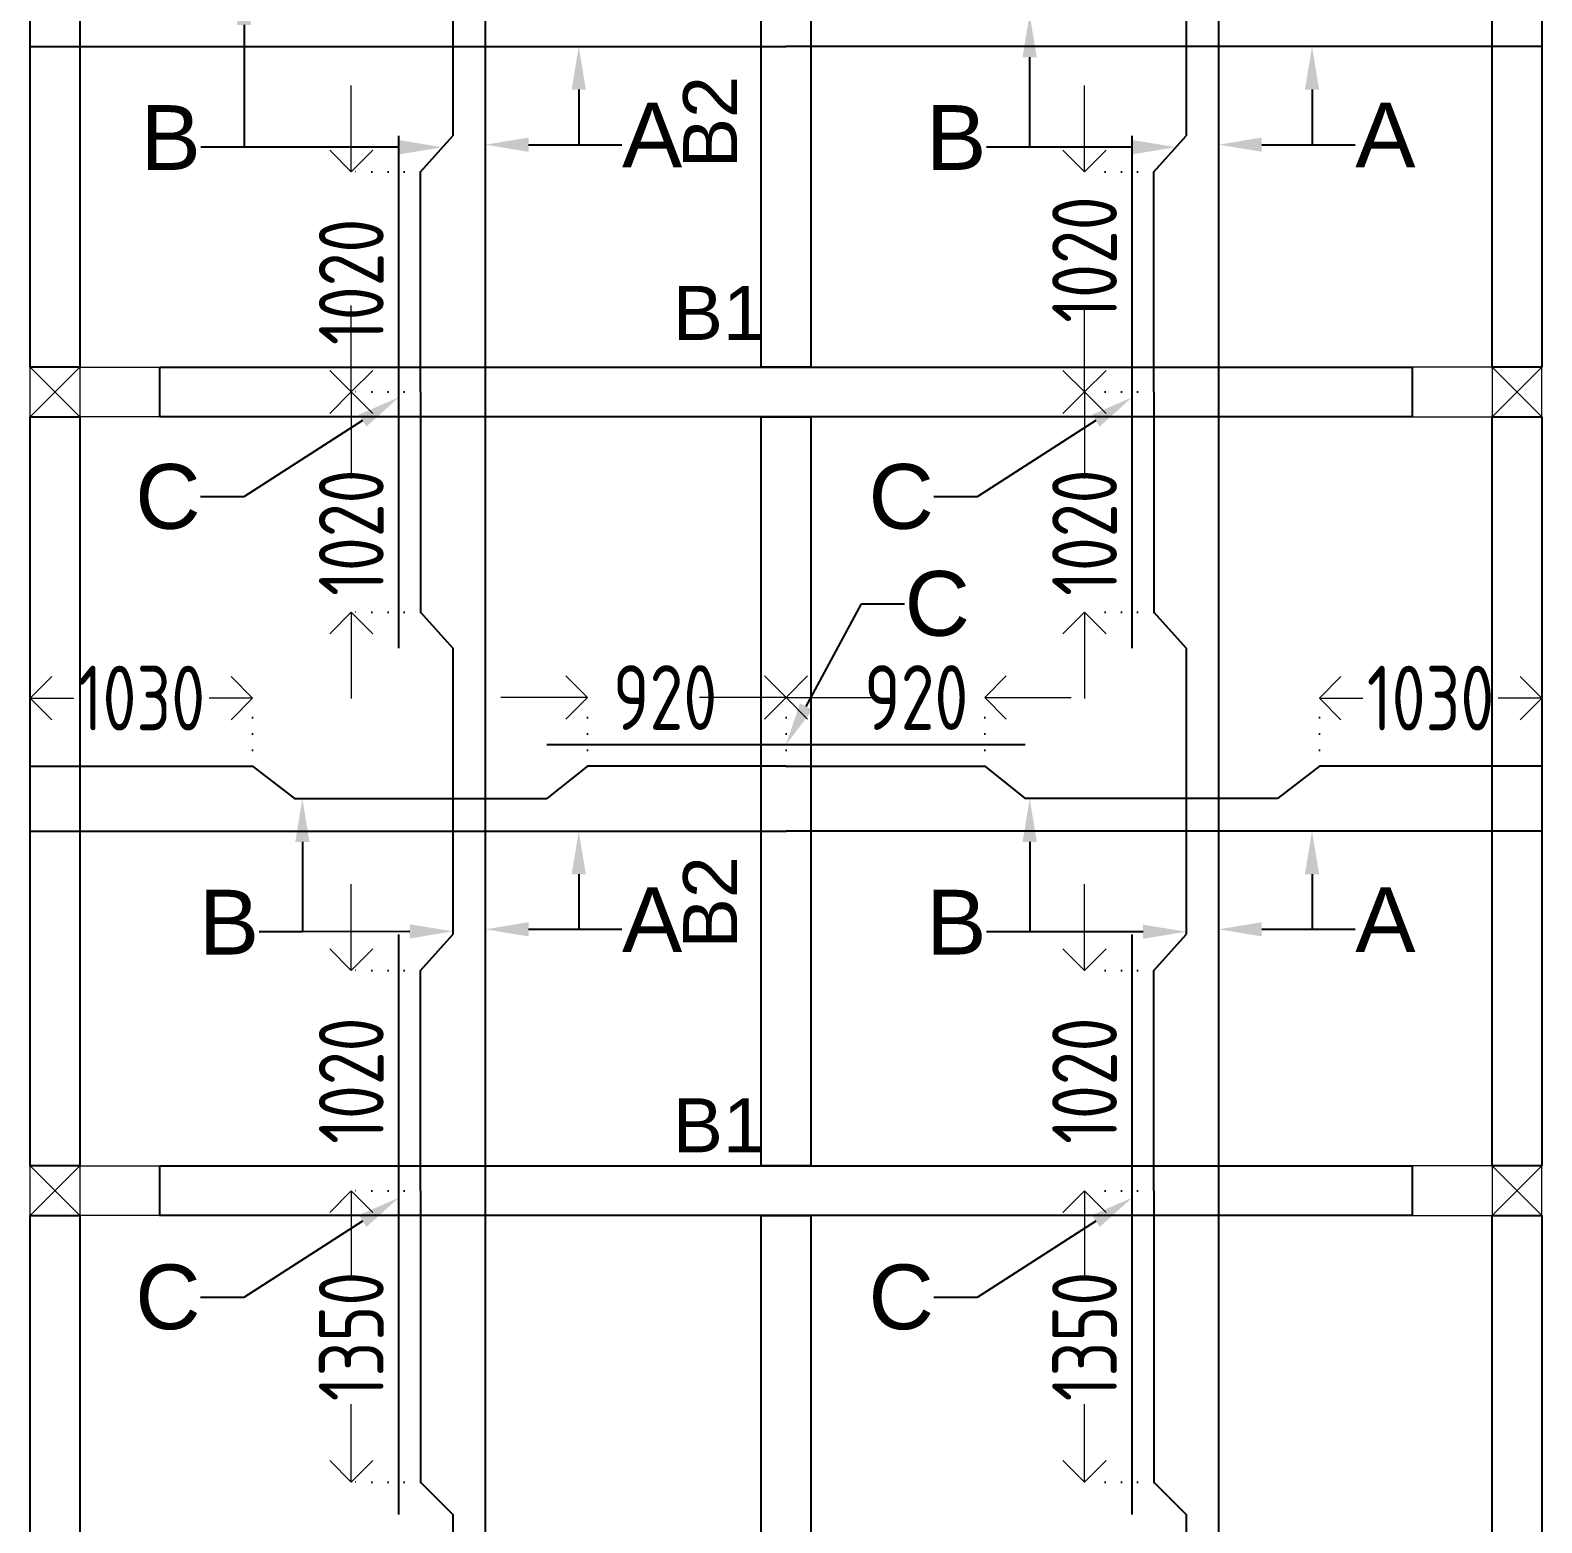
# Model space of a CAD drawing. Header units: inches. Extents: x -605 to 2991212, y -2872845 to 0.
# Drawn here: x 2805439 to 2812439, y -2066045 to -2059131 of the extents above; entities that cross this region are included whole.
import ezdxf
from ezdxf import colors
from ezdxf.entities.mleader import LeaderData, LeaderLine
from ezdxf.enums import TextEntityAlignment as Align
from ezdxf.math import Vec2, Vec3

# ---------------------------------------------------------------- set-up
doc = ezdxf.new("R2010")
doc.units = ezdxf.units.IN
doc.header["$LTSCALE"] = 600
doc.header["$MEASUREMENT"] = 0
doc.linetypes.add('DOT2', pattern=[0.125, 0, -0.125])
for name, color, linetype, lineweight in [('rDIMension', 1, 'Continuous', 18), ('rRCC 2', 40, 'Continuous', 15), ('rREINF 1', 1, 'Continuous', 25)]:
    doc.layers.add(name, color=color, linetype=linetype, lineweight=lineweight)
doc.styles.add('DIM', font='geniso.shx', dxfattribs={"width": 0.85})
doc.styles.get("Standard").update_dxf_attribs({"font": 'arial.ttf'})
doc.dimstyles.new('ST-100', dxfattribs={"dimscale": 100, "dimtxt": 2.5, "dimasz": 2, "dimexe": 0.18, "dimexo": 0.0625, "dimgap": 0.2, "dimtad": 0, "dimdec": 0, "dimzin": 0, "dimdsep": 46, "dimtxsty": 'DIM', "dimblk": 'OPEN90', "dimcen": 0.09, "dimclrd": 256, "dimclrt": 7, "dimadec": 0, "dimazin": 0, "dimtfac": 1, "dimtdec": 0, "dimtofl": 0, "dimtmove": 0, "dimatfit": 3, "dimldrblk": 'OPEN90', "dimfxl": 1, "dimtolj": 1, "dimtzin": 0, "dimlwd": -1, "dimarcsym": 0})

# ---------------------------------------------------------------- blocks, each defined once
blk = doc.blocks.new('_Open90')
at = {"color": 0, "linetype": 'ByBlock', "lineweight": -2}
for p, q in [((-0.5, 0.5), (0, 0)), ((0, 0), (-1, 0)), ((0, 0), (-0.5, -0.5))]:
    blk.add_line(p, q, dxfattribs=at)
blk = doc.blocks.new('*D64')
at = {"layer": 'Defpoints', "color": 0, "linetype": 'ByBlock', "transparency": 16777216}
for p in [(2806468.9, -2062224.9), (2805438.9, -2062540.6), (2806468.9, -2062540.6)]:
    blk.add_point(p, dxfattribs=at)
at = {"layer": 'rDIMension', "color": 0, "linetype": 'DOT2', "lineweight": -2, "transparency": 16777216}
for p, q in [((2805438.9, -2062540.6), (2805438.9, -2062224.9)), ((2806468.9, -2062540.6), (2806468.9, -2062224.9))]:
    blk.add_line(p, q, dxfattribs=at)
at = {"layer": 'rDIMension', "transparency": 16777216}
for p, q in [((2805638.9, -2062224.9), (2805640.5, -2062224.9)), ((2806268.9, -2062224.9), (2806267.2, -2062224.9))]:
    blk.add_line(p, q, dxfattribs=at)
at = {"layer": 'rDIMension', "linetype": 'ByBlock', "transparency": 16777216, "xscale": 200, "yscale": 200, "zscale": 200, "rotation": 180}
blk.add_blockref('_Open90', (2805438.9, -2062224.9), dxfattribs=at)
at = {"layer": 'rDIMension', "linetype": 'ByBlock', "transparency": 16777216, "xscale": 200, "yscale": 200, "zscale": 200}
blk.add_blockref('_Open90', (2806468.9, -2062224.9), dxfattribs=at)
at = {"layer": 'rDIMension', "color": 7, "linetype": 'ByBlock', "transparency": 16777216, "insert": (2805953.9, -2062224.9), "char_height": 300, "attachment_point": 5, "style": 'DIM'}
blk.add_mtext('\\A1;1030', dxfattribs=at)
blk = doc.blocks.new('*D65')
at = {"layer": 'Defpoints', "color": 0, "linetype": 'ByBlock', "transparency": 16777216}
for p in [(2808938.9, -2062222.2), (2808018.9, -2062540.6), (2808938.9, -2062540.6)]:
    blk.add_point(p, dxfattribs=at)
at = {"layer": 'rDIMension', "transparency": 16777216}
for p, q in [((2807818.9, -2062222.2), (2807618.9, -2062222.2)), ((2809138.9, -2062222.2), (2809338.9, -2062222.2))]:
    blk.add_line(p, q, dxfattribs=at)
at = {"layer": 'rDIMension', "color": 0, "linetype": 'DOT2', "lineweight": -2, "transparency": 16777216}
for p, q in [((2808018.9, -2062540.6), (2808018.9, -2062222.2)), ((2808938.9, -2062540.6), (2808938.9, -2062222.2))]:
    blk.add_line(p, q, dxfattribs=at)
at = {"layer": 'rDIMension', "linetype": 'ByBlock', "transparency": 16777216, "xscale": 200, "yscale": 200, "zscale": 200}
blk.add_blockref('_Open90', (2808018.9, -2062222.2), dxfattribs=at)
at = {"layer": 'rDIMension', "linetype": 'ByBlock', "transparency": 16777216, "xscale": 200, "yscale": 200, "zscale": 200, "rotation": 180}
blk.add_blockref('_Open90', (2808938.9, -2062222.2), dxfattribs=at)
at = {"layer": 'rDIMension', "color": 7, "linetype": 'ByBlock', "transparency": 16777216, "insert": (2808379.1, -2062222.2), "char_height": 300, "attachment_point": 5, "style": 'DIM'}
blk.add_mtext('\\A1;920', dxfattribs=at)
blk = doc.blocks.new('*D66')
at = {"layer": 'Defpoints', "color": 0, "linetype": 'ByBlock', "transparency": 16777216}
for p in [(2811408.9, -2062224.9), (2811408.9, -2062540.6), (2812438.9, -2062540.6)]:
    blk.add_point(p, dxfattribs=at)
at = {"layer": 'rDIMension', "color": 0, "linetype": 'DOT2', "lineweight": -2, "transparency": 16777216}
for p, q in [((2811408.9, -2062540.6), (2811408.9, -2062224.9)), ((2812438.9, -2062540.6), (2812438.9, -2062224.9))]:
    blk.add_line(p, q, dxfattribs=at)
at = {"layer": 'rDIMension', "transparency": 16777216}
for p, q in [((2811608.9, -2062224.9), (2811610.5, -2062224.9)), ((2812238.9, -2062224.9), (2812237.2, -2062224.9))]:
    blk.add_line(p, q, dxfattribs=at)
at = {"layer": 'rDIMension', "linetype": 'ByBlock', "transparency": 16777216, "xscale": 200, "yscale": 200, "zscale": 200, "rotation": 180}
blk.add_blockref('_Open90', (2811408.9, -2062224.9), dxfattribs=at)
at = {"layer": 'rDIMension', "linetype": 'ByBlock', "transparency": 16777216, "xscale": 200, "yscale": 200, "zscale": 200}
blk.add_blockref('_Open90', (2812438.9, -2062224.9), dxfattribs=at)
at = {"layer": 'rDIMension', "color": 7, "linetype": 'ByBlock', "transparency": 16777216, "insert": (2811923.9, -2062224.9), "char_height": 300, "attachment_point": 5, "style": 'DIM'}
blk.add_mtext('\\A1;1030', dxfattribs=at)
blk = doc.blocks.new('*D67')
at = {"layer": 'Defpoints', "color": 0, "linetype": 'ByBlock', "transparency": 16777216}
for p in [(2808938.9, -2062222.2), (2808938.9, -2062540.6), (2809858.9, -2062540.6)]:
    blk.add_point(p, dxfattribs=at)
at = {"layer": 'rDIMension', "transparency": 16777216}
for p, q in [((2808738.9, -2062222.2), (2808538.9, -2062222.2)), ((2810058.9, -2062222.2), (2810258.9, -2062222.2))]:
    blk.add_line(p, q, dxfattribs=at)
at = {"layer": 'rDIMension', "color": 0, "linetype": 'DOT2', "lineweight": -2, "transparency": 16777216}
for p, q in [((2808938.9, -2062540.6), (2808938.9, -2062222.2)), ((2809858.9, -2062540.6), (2809858.9, -2062222.2))]:
    blk.add_line(p, q, dxfattribs=at)
at = {"layer": 'rDIMension', "linetype": 'ByBlock', "transparency": 16777216, "xscale": 200, "yscale": 200, "zscale": 200}
blk.add_blockref('_Open90', (2808938.9, -2062222.2), dxfattribs=at)
at = {"layer": 'rDIMension', "linetype": 'ByBlock', "transparency": 16777216, "xscale": 200, "yscale": 200, "zscale": 200, "rotation": 180}
blk.add_blockref('_Open90', (2809858.9, -2062222.2), dxfattribs=at)
at = {"layer": 'rDIMension', "color": 7, "linetype": 'ByBlock', "transparency": 16777216, "insert": (2809542.2, -2062222.2), "char_height": 300, "attachment_point": 5, "style": 'DIM'}
blk.add_mtext('\\A1;920', dxfattribs=at)
blk = doc.blocks.new('*D132')
at = {"layer": 'Defpoints', "color": 0, "linetype": 'ByBlock', "transparency": 16777216}
for p in [(2807246.4, -2059786.9), (2806925.7, -2060806.9), (2807246.4, -2060806.9)]:
    blk.add_point(p, dxfattribs=at)
at = {"layer": 'rDIMension', "transparency": 16777216}
for p, q in [((2806925.7, -2059586.9), (2806925.7, -2059386.9)), ((2806925.7, -2061006.9), (2806925.7, -2061206.9))]:
    blk.add_line(p, q, dxfattribs=at)
at = {"layer": 'rDIMension', "color": 0, "linetype": 'DOT2', "lineweight": -2, "transparency": 16777216}
for p, q in [((2807246.4, -2059786.9), (2806925.7, -2059786.9)), ((2807246.4, -2060806.9), (2806925.7, -2060806.9))]:
    blk.add_line(p, q, dxfattribs=at)
at = {"layer": 'rDIMension', "linetype": 'ByBlock', "transparency": 16777216, "xscale": 200, "yscale": 200, "zscale": 200}
for p, rotation in [((2806925.7, -2059786.9), 270), ((2806925.7, -2060806.9), 90)]:
    blk.add_blockref('_Open90', p, dxfattribs=dict(at, rotation=rotation))
at = {"layer": 'rDIMension', "color": 7, "linetype": 'ByBlock', "transparency": 16777216, "insert": (2806925.7, -2060296.9), "char_height": 300, "attachment_point": 5, "rotation": 90, "style": 'DIM'}
blk.add_mtext('\\A1;1020', dxfattribs=at)
blk = doc.blocks.new('*D134')
at = {"layer": 'Defpoints', "color": 0, "linetype": 'ByBlock', "transparency": 16777216}
for p in [(2810642.2, -2059786.9), (2810321.5, -2060806.9), (2810642.2, -2060806.9)]:
    blk.add_point(p, dxfattribs=at)
at = {"layer": 'rDIMension', "transparency": 16777216}
for p, q in [((2810321.5, -2059586.9), (2810321.5, -2059386.9)), ((2810321.5, -2061006.9), (2810321.5, -2061206.9))]:
    blk.add_line(p, q, dxfattribs=at)
at = {"layer": 'rDIMension', "color": 0, "linetype": 'DOT2', "lineweight": -2, "transparency": 16777216}
for p, q in [((2810642.2, -2059786.9), (2810321.5, -2059786.9)), ((2810642.2, -2060806.9), (2810321.5, -2060806.9))]:
    blk.add_line(p, q, dxfattribs=at)
at = {"layer": 'rDIMension', "linetype": 'ByBlock', "transparency": 16777216, "xscale": 200, "yscale": 200, "zscale": 200}
for p, rotation in [((2810321.5, -2059786.9), 270), ((2810321.5, -2060806.9), 90)]:
    blk.add_blockref('_Open90', p, dxfattribs=dict(at, rotation=rotation))
at = {"layer": 'rDIMension', "color": 7, "linetype": 'ByBlock', "transparency": 16777216, "insert": (2810321.5, -2060193.4), "char_height": 300, "attachment_point": 5, "rotation": 90, "style": 'DIM'}
blk.add_mtext('\\A1;1020', dxfattribs=at)
blk = doc.blocks.new('*D135')
at = {"layer": 'Defpoints', "color": 0, "linetype": 'ByBlock', "transparency": 16777216}
for p in [(2806925.7, -2060806.9), (2807246.4, -2060806.9), (2807246.4, -2061826.9)]:
    blk.add_point(p, dxfattribs=at)
at = {"layer": 'rDIMension', "transparency": 16777216}
for p, q in [((2806925.7, -2060606.9), (2806925.7, -2060406.9)), ((2806925.7, -2062026.9), (2806925.7, -2062226.9))]:
    blk.add_line(p, q, dxfattribs=at)
at = {"layer": 'rDIMension', "color": 0, "linetype": 'DOT2', "lineweight": -2, "transparency": 16777216}
for p, q in [((2807246.4, -2060806.9), (2806925.7, -2060806.9)), ((2807246.4, -2061826.9), (2806925.7, -2061826.9))]:
    blk.add_line(p, q, dxfattribs=at)
at = {"layer": 'rDIMension', "linetype": 'ByBlock', "transparency": 16777216, "xscale": 200, "yscale": 200, "zscale": 200}
for p, rotation in [((2806925.7, -2060806.9), 270), ((2806925.7, -2061826.9), 90)]:
    blk.add_blockref('_Open90', p, dxfattribs=dict(at, rotation=rotation))
at = {"layer": 'rDIMension', "color": 7, "linetype": 'ByBlock', "transparency": 16777216, "insert": (2806925.7, -2061458.6), "char_height": 300, "attachment_point": 5, "rotation": 90, "style": 'DIM'}
blk.add_mtext('\\A1;1020', dxfattribs=at)
blk = doc.blocks.new('*D136')
at = {"layer": 'Defpoints', "color": 0, "linetype": 'ByBlock', "transparency": 16777216}
for p in [(2807246.4, -2063486.9), (2806925.7, -2064506.9), (2807246.4, -2064506.9)]:
    blk.add_point(p, dxfattribs=at)
at = {"layer": 'rDIMension', "transparency": 16777216}
for p, q in [((2806925.7, -2063286.9), (2806925.7, -2063086.9)), ((2806925.7, -2064706.9), (2806925.7, -2064906.9))]:
    blk.add_line(p, q, dxfattribs=at)
at = {"layer": 'rDIMension', "color": 0, "linetype": 'DOT2', "lineweight": -2, "transparency": 16777216}
for p, q in [((2807246.4, -2063486.9), (2806925.7, -2063486.9)), ((2807246.4, -2064506.9), (2806925.7, -2064506.9))]:
    blk.add_line(p, q, dxfattribs=at)
at = {"layer": 'rDIMension', "linetype": 'ByBlock', "transparency": 16777216, "xscale": 200, "yscale": 200, "zscale": 200}
for p, rotation in [((2806925.7, -2063486.9), 270), ((2806925.7, -2064506.9), 90)]:
    blk.add_blockref('_Open90', p, dxfattribs=dict(at, rotation=rotation))
at = {"layer": 'rDIMension', "color": 7, "linetype": 'ByBlock', "transparency": 16777216, "insert": (2806925.7, -2063996.9), "char_height": 300, "attachment_point": 5, "rotation": 90, "style": 'DIM'}
blk.add_mtext('\\A1;1020', dxfattribs=at)
blk = doc.blocks.new('*D137')
at = {"layer": 'Defpoints', "color": 0, "linetype": 'ByBlock', "transparency": 16777216}
for p in [(2810321.5, -2060806.9), (2810642.2, -2060806.9), (2810642.2, -2061826.9)]:
    blk.add_point(p, dxfattribs=at)
at = {"layer": 'rDIMension', "transparency": 16777216}
for p, q in [((2810321.5, -2060606.9), (2810321.5, -2060406.9)), ((2810321.5, -2062026.9), (2810321.5, -2062226.9))]:
    blk.add_line(p, q, dxfattribs=at)
at = {"layer": 'rDIMension', "color": 0, "linetype": 'DOT2', "lineweight": -2, "transparency": 16777216}
for p, q in [((2810642.2, -2060806.9), (2810321.5, -2060806.9)), ((2810642.2, -2061826.9), (2810321.5, -2061826.9))]:
    blk.add_line(p, q, dxfattribs=at)
at = {"layer": 'rDIMension', "linetype": 'ByBlock', "transparency": 16777216, "xscale": 200, "yscale": 200, "zscale": 200}
for p, rotation in [((2810321.5, -2060806.9), 270), ((2810321.5, -2061826.9), 90)]:
    blk.add_blockref('_Open90', p, dxfattribs=dict(at, rotation=rotation))
at = {"layer": 'rDIMension', "color": 7, "linetype": 'ByBlock', "transparency": 16777216, "insert": (2810321.5, -2061458.6), "char_height": 300, "attachment_point": 5, "rotation": 90, "style": 'DIM'}
blk.add_mtext('\\A1;1020', dxfattribs=at)
blk = doc.blocks.new('*D138')
at = {"layer": 'Defpoints', "color": 0, "linetype": 'ByBlock', "transparency": 16777216}
for p in [(2810642.2, -2063486.9), (2810321.5, -2064506.9), (2810642.2, -2064506.9)]:
    blk.add_point(p, dxfattribs=at)
at = {"layer": 'rDIMension', "transparency": 16777216}
for p, q in [((2810321.5, -2063286.9), (2810321.5, -2063086.9)), ((2810321.5, -2064706.9), (2810321.5, -2064906.9))]:
    blk.add_line(p, q, dxfattribs=at)
at = {"layer": 'rDIMension', "color": 0, "linetype": 'DOT2', "lineweight": -2, "transparency": 16777216}
for p, q in [((2810642.2, -2063486.9), (2810321.5, -2063486.9)), ((2810642.2, -2064506.9), (2810321.5, -2064506.9))]:
    blk.add_line(p, q, dxfattribs=at)
at = {"layer": 'rDIMension', "linetype": 'ByBlock', "transparency": 16777216, "xscale": 200, "yscale": 200, "zscale": 200}
for p, rotation in [((2810321.5, -2063486.9), 270), ((2810321.5, -2064506.9), 90)]:
    blk.add_blockref('_Open90', p, dxfattribs=dict(at, rotation=rotation))
at = {"layer": 'rDIMension', "color": 7, "linetype": 'ByBlock', "transparency": 16777216, "insert": (2810321.5, -2063996.9), "char_height": 300, "attachment_point": 5, "rotation": 90, "style": 'DIM'}
blk.add_mtext('\\A1;1020', dxfattribs=at)
blk = doc.blocks.new('*D155')
at = {"layer": 'Defpoints', "color": 0, "linetype": 'ByBlock', "transparency": 16777216}
for p in [(2806925.7, -2064506.9), (2807246.4, -2064506.9), (2807246.4, -2065856.9)]:
    blk.add_point(p, dxfattribs=at)
at = {"layer": 'rDIMension', "color": 0, "linetype": 'DOT2', "lineweight": -2, "transparency": 16777216}
for p, q in [((2807246.4, -2064506.9), (2806925.7, -2064506.9)), ((2807246.4, -2065856.9), (2806925.7, -2065856.9))]:
    blk.add_line(p, q, dxfattribs=at)
at = {"layer": 'rDIMension', "transparency": 16777216}
for p, q in [((2806925.7, -2064706.9), (2806925.7, -2064868.6)), ((2806925.7, -2065656.9), (2806925.7, -2065495.3))]:
    blk.add_line(p, q, dxfattribs=at)
at = {"layer": 'rDIMension', "linetype": 'ByBlock', "transparency": 16777216, "xscale": 200, "yscale": 200, "zscale": 200}
for p, rotation in [((2806925.7, -2064506.9), 90), ((2806925.7, -2065856.9), 270)]:
    blk.add_blockref('_Open90', p, dxfattribs=dict(at, rotation=rotation))
at = {"layer": 'rDIMension', "color": 7, "linetype": 'ByBlock', "transparency": 16777216, "insert": (2806925.7, -2065181.9), "char_height": 300, "attachment_point": 5, "rotation": 90, "style": 'DIM'}
blk.add_mtext('\\A1;1350', dxfattribs=at)
blk = doc.blocks.new('*D157')
at = {"layer": 'Defpoints', "color": 0, "linetype": 'ByBlock', "transparency": 16777216}
for p in [(2810321.5, -2064506.9), (2810642.2, -2064506.9), (2810642.2, -2065856.9)]:
    blk.add_point(p, dxfattribs=at)
at = {"layer": 'rDIMension', "color": 0, "linetype": 'DOT2', "lineweight": -2, "transparency": 16777216}
for p, q in [((2810642.2, -2064506.9), (2810321.5, -2064506.9)), ((2810642.2, -2065856.9), (2810321.5, -2065856.9))]:
    blk.add_line(p, q, dxfattribs=at)
at = {"layer": 'rDIMension', "transparency": 16777216}
for p, q in [((2810321.5, -2064706.9), (2810321.5, -2064868.6)), ((2810321.5, -2065656.9), (2810321.5, -2065495.3))]:
    blk.add_line(p, q, dxfattribs=at)
at = {"layer": 'rDIMension', "linetype": 'ByBlock', "transparency": 16777216, "xscale": 200, "yscale": 200, "zscale": 200}
for p, rotation in [((2810321.5, -2064506.9), 90), ((2810321.5, -2065856.9), 270)]:
    blk.add_blockref('_Open90', p, dxfattribs=dict(at, rotation=rotation))
at = {"layer": 'rDIMension', "color": 7, "linetype": 'ByBlock', "transparency": 16777216, "insert": (2810321.5, -2065181.9), "char_height": 300, "attachment_point": 5, "rotation": 90, "style": 'DIM'}
blk.add_mtext('\\A1;1350', dxfattribs=at)

msp = doc.modelspace()

# ---------------------------------------------------------------- linework, layer by layer
at = {"color": 4, "linetype": 'ByBlock'}
for points in [[(2807546.4, -2057106.9), (2807546.4, -2060806.9)], [(2810942.2, -2057106.9), (2810942.2, -2060806.9)], [(2807396.4, -2058293.8), (2807396.4, -2059620.1)], [(2810792.2, -2058293.8), (2810792.2, -2059620.1)], [(2805438.9, -2059206.3), (2808938.9, -2059206.3)], [(2812438.9, -2059206.3), (2808938.9, -2059206.3)], [(2807146.4, -2061993.8), (2807146.4, -2059620.1)], [(2807246.4, -2060806.9), (2807246.4, -2059786.9), (2807396.4, -2059620.1)], [(2810542.2, -2061993.8), (2810542.2, -2059620.1)], [(2810642.2, -2060806.9), (2810642.2, -2059786.9), (2810792.2, -2059620.1)], [(2807246.4, -2060806.9), (2807246.4, -2061826.9), (2807396.4, -2061993.8)], [(2807546.4, -2060806.9), (2807546.4, -2064506.9)], [(2810642.2, -2060806.9), (2810642.2, -2061826.9), (2810792.2, -2061993.8)], [(2810942.2, -2060806.9), (2810942.2, -2064506.9)], [(2807396.4, -2061993.8), (2807396.4, -2063320.1)], [(2810792.2, -2061993.8), (2810792.2, -2063320.1)], [(2810047.1, -2062440.6), (2807830.6, -2062440.6)], [(2805438.9, -2062540.6), (2806468.9, -2062540.6), (2806662.1, -2062690.6)], [(2808938.9, -2062540.6), (2808018.9, -2062540.6), (2807830.6, -2062690.6)], [(2808938.9, -2062540.6), (2809858.9, -2062540.6), (2810047.1, -2062690.6)], [(2812438.9, -2062540.6), (2811408.9, -2062540.6), (2811215.6, -2062690.6)], [(2806662.1, -2062690.6), (2807830.6, -2062690.6)], [(2811215.6, -2062690.6), (2810047.1, -2062690.6)], [(2805438.9, -2062840.6), (2808938.9, -2062840.6)], [(2812438.9, -2062840.6), (2808938.9, -2062840.6)], [(2807146.4, -2066006.8), (2807146.4, -2063320.1)], [(2807246.4, -2064506.9), (2807246.4, -2063486.9), (2807396.4, -2063320.1)], [(2810542.2, -2066006.8), (2810542.2, -2063320.1)], [(2810642.2, -2064506.9), (2810642.2, -2063486.9), (2810792.2, -2063320.1)], [(2807246.4, -2064506.9), (2807246.4, -2065856.9), (2807396.4, -2066006.8)], [(2807546.4, -2064506.9), (2807546.4, -2069656.9)], [(2810642.2, -2064506.9), (2810642.2, -2065856.9), (2810792.2, -2066006.8)], [(2810942.2, -2064506.9), (2810942.2, -2069656.9)], [(2807396.4, -2066006.8), (2807396.4, -2068157.1)], [(2810792.2, -2066006.8), (2810792.2, -2068157.1)]]:
    msp.add_lwpolyline(points, dxfattribs=at)
at = {"color": 1, "linetype": 'ByBlock'}
for points in [[(2805438.9, -2057221.9), (2805668.9, -2057221.9), (2805668.9, -2060691.9), (2805438.9, -2060691.9)], [(2808823.9, -2057221.9), (2809053.9, -2057221.9), (2809053.9, -2060691.9), (2808823.9, -2060691.9)], [(2812208.9, -2057221.9), (2812438.9, -2057221.9), (2812438.9, -2060691.9), (2812208.9, -2060691.9)], [(2806038.9, -2060691.9), (2811838.9, -2060691.9), (2811838.9, -2060921.9), (2806038.9, -2060921.9)], [(2805438.9, -2060921.9), (2805668.9, -2060921.9), (2805668.9, -2064391.9), (2805438.9, -2064391.9)], [(2808823.9, -2060921.9), (2809053.9, -2060921.9), (2809053.9, -2064391.9), (2808823.9, -2064391.9)], [(2812208.9, -2060921.9), (2812438.9, -2060921.9), (2812438.9, -2064391.9), (2812208.9, -2064391.9)], [(2806038.9, -2064391.9), (2811838.9, -2064391.9), (2811838.9, -2064621.9), (2806038.9, -2064621.9)], [(2805438.9, -2064621.9), (2805668.9, -2064621.9), (2805668.9, -2069541.9), (2805438.9, -2069541.9)], [(2808823.9, -2064621.9), (2809053.9, -2064621.9), (2809053.9, -2069541.9), (2808823.9, -2069541.9)], [(2812208.9, -2064621.9), (2812438.9, -2064621.9), (2812438.9, -2069541.9), (2812208.9, -2069541.9)]]:
    msp.add_lwpolyline(points, close=True, dxfattribs=at)
at = {"layer": 'rRCC 2', "color": 6}
for p, q in [((2805438.9, -2060691.9), (2805668.9, -2060921.9)), ((2805438.9, -2060921.9), (2805668.9, -2060691.9)), ((2812438.9, -2060691.9), (2812208.9, -2060921.9)), ((2812438.9, -2060921.9), (2812208.9, -2060691.9)), ((2805438.9, -2064391.9), (2805668.9, -2064621.9)), ((2805438.9, -2064621.9), (2805668.9, -2064391.9)), ((2812438.9, -2064391.9), (2812208.9, -2064621.9)), ((2812438.9, -2064621.9), (2812208.9, -2064391.9))]:
    msp.add_line(p, q, dxfattribs=at)
for points in [[(2805438.9, -2060921.9), (2805438.9, -2060691.9), (2806038.9, -2060691.9), (2806038.9, -2060921.9)], [(2805438.9, -2060691.9), (2805668.9, -2060691.9), (2805668.9, -2060921.9), (2805438.9, -2060921.9)], [(2812438.9, -2060921.9), (2812438.9, -2060691.9), (2811838.9, -2060691.9), (2811838.9, -2060921.9)], [(2812438.9, -2060691.9), (2812208.9, -2060691.9), (2812208.9, -2060921.9), (2812438.9, -2060921.9)], [(2805438.9, -2064621.9), (2805438.9, -2064391.9), (2806038.9, -2064391.9), (2806038.9, -2064621.9)], [(2805438.9, -2064391.9), (2805668.9, -2064391.9), (2805668.9, -2064621.9), (2805438.9, -2064621.9)], [(2812438.9, -2064621.9), (2812438.9, -2064391.9), (2811838.9, -2064391.9), (2811838.9, -2064621.9)], [(2812438.9, -2064391.9), (2812208.9, -2064391.9), (2812208.9, -2064621.9), (2812438.9, -2064621.9)]]:
    msp.add_lwpolyline(points, close=True, dxfattribs=at)

# ---------------------------------------------------------------- texts
at = {"layer": 'rRCC 2'}
for p in [(2808587.5, -2059557), (2808587.5, -2063170.8)]:
    msp.add_text('B2', height=250, rotation=90, dxfattribs=at).set_placement(p, align=Align.MIDDLE_CENTER)
for p in [(2808627.5, -2060440.8), (2808627.5, -2064203.6)]:
    msp.add_text('B1', height=250, dxfattribs=at).set_placement(p, align=Align.MIDDLE_CENTER)

# ---------------------------------------------------------------- dimensions: what is measured, and where the dimension line sits
at = {"layer": 'rDIMension', "color": 1, "linetype": 'ByBlock'}
for base, p1, p2, picture, middle in [((2806925.7, -2060806.9), (2807246.4, -2059786.9), (2807246.4, -2060806.9), '*D132', (2806925.7, -2060296.9)), ((2806925.7, -2064506.9), (2807246.4, -2063486.9), (2807246.4, -2064506.9), '*D136', (2806925.7, -2063996.9)), ((2810321.5, -2064506.9), (2810642.2, -2063486.9), (2810642.2, -2064506.9), '*D138', (2810321.5, -2063996.9)), ((2806925.7, -2064506.9), (2807246.4, -2065856.9), (2807246.4, -2064506.9), '*D155', (2806925.7, -2065181.9)), ((2810321.5, -2064506.9), (2810642.2, -2065856.9), (2810642.2, -2064506.9), '*D157', (2810321.5, -2065181.9))]:
    dim = msp.add_linear_dim(base=base, p1=p1, p2=p2, angle=90, dimstyle='ST-100', override={"dimtxt": 3, "dimexe": 0, "dimexo": 0, "dimtmove": 1, "dimfxl": 1.25, "dimtfillclr": 256, "dimarcsym": 2}, dxfattribs=at)
    dim.commit()
    dim.dimension.update_dxf_attribs({"geometry": picture, "text_midpoint": middle})
for base, p1, p2, angle, override, picture, middle in [((2810321.5, -2060806.9), (2810642.2, -2059786.9), (2810642.2, -2060806.9), 90, {"dimtxt": 3, "dimexe": 0, "dimexo": 0, "dimtmove": 1, "dimfxl": 1.25, "dimtfillclr": 256, "dimarcsym": 2}, '*D134', (2810321.5, -2060193.4)), ((2806925.7, -2060806.9), (2807246.4, -2061826.9), (2807246.4, -2060806.9), 90, {"dimtxt": 3, "dimexe": 0, "dimexo": 0, "dimtmove": 1, "dimfxl": 1.25, "dimtfillclr": 256, "dimarcsym": 2}, '*D135', (2806925.7, -2061458.6)), ((2810321.5, -2060806.9), (2810642.2, -2061826.9), (2810642.2, -2060806.9), 90, {"dimtxt": 3, "dimexe": 0, "dimexo": 0, "dimtmove": 1, "dimfxl": 1.25, "dimtfillclr": 256, "dimarcsym": 2}, '*D137', (2810321.5, -2061458.6)), ((2808938.9, -2062222.2), (2809858.9, -2062540.6), (2808938.9, -2062540.6), 180, {"dimtxt": 3, "dimexe": 0, "dimexo": 0, "dimtmove": 1, "dimfxl": 1.25, "dimtfillclr": 256, "dimarcsym": 2}, '*D67', (2809542.2, -2062222.2)), ((2811408.9, -2062224.9), (2812438.9, -2062540.6), (2811408.9, -2062540.6), 180, {"dimtxt": 3, "dimasz": 2, "dimexe": 0, "dimexo": 0, "dimtmove": 1, "dimfxl": 1.25, "dimtfillclr": 256, "dimarcsym": 2}, '*D66', (2811923.9, -2062224.9))]:
    dim = msp.add_linear_dim(base=base, p1=p1, p2=p2, angle=angle, dimstyle='ST-100', override=override, dxfattribs=at)
    dim.commit()
    dim.dimension.update_dxf_attribs({"geometry": picture, "text_midpoint": middle, "dimtype": 160})
for base, p1, p2, override, picture, middle in [((2806468.9, -2062224.9), (2805438.9, -2062540.6), (2806468.9, -2062540.6), {"dimtxt": 3, "dimasz": 2, "dimexe": 0, "dimexo": 0, "dimtmove": 1, "dimfxl": 1.25, "dimtfillclr": 256, "dimarcsym": 2}, '*D64', (2805953.9, -2062224.9)), ((2808938.9, -2062222.2), (2808018.9, -2062540.6), (2808938.9, -2062540.6), {"dimtxt": 3, "dimexe": 0, "dimexo": 0, "dimtmove": 1, "dimfxl": 1.25, "dimtfillclr": 256, "dimarcsym": 2}, '*D65', (2808379.1, -2062222.2))]:
    dim = msp.add_linear_dim(base=base, p1=p1, p2=p2, dimstyle='ST-100', override=override, dxfattribs=at)
    dim.commit()
    dim.dimension.update_dxf_attribs({"geometry": picture, "text_midpoint": middle, "dimtype": 160})

# ---------------------------------------------------------------- leaders
at = {"layer": 'rREINF 1', "color": 3, "linetype": 'ByBlock'}
ml = msp.add_multileader_mtext('Standard', dxfattribs=at)
ml.set_content('B', color=3)
ml.set_leader_properties()
ml.build(insert=Vec2(0, 0))
ml.multileader.update_dxf_attribs({"text_top_attachment_type": 0, "text_bottom_attachment_type": 0, "dogleg_length": 200, "arrow_head_size": 200})
ctx = ml.context
ctx.base_point, ctx.char_height, ctx.arrow_head_size, ctx.landing_gap_size, ctx.plane_origin = Vec3(2806002.2, -2059672.6), 300, 200, 0.09, Vec3(2806463, -2059079.4)
ctx.text_align_type = 2
notes = []
notes.append((ctx, [(0, (1, 1, 0), (2806428.9, -2059672.6), (-1, 0), 200, [(0, [(2806428.9, -2058906.3)], 256, [])])]))
ctx.mtext.insert, ctx.mtext.alignment, ctx.mtext.flow_direction = Vec3(2806228.8, -2059478.2), 3, 5
ml = msp.add_multileader_mtext('Standard', dxfattribs=at)
ml.set_content('B', color=3)
ml.set_leader_properties()
ml.build(insert=Vec2(0, 0))
ml.multileader.update_dxf_attribs({"text_top_attachment_type": 0, "text_bottom_attachment_type": 0, "dogleg_length": 200, "arrow_head_size": 200})
ctx = ml.context
ctx.base_point, ctx.char_height, ctx.arrow_head_size, ctx.landing_gap_size, ctx.plane_origin = Vec3(2809640.3, -2059672.6), 300, 200, 0.09, Vec3(2810101.2, -2059079.4)
ctx.text_align_type = 2
notes.append((ctx, [(0, (1, 1, 0), (2810067.1, -2059672.6), (-1, 0), 200, [(0, [(2810067.1, -2059056.3)], 256, [])])]))
ctx.mtext.insert, ctx.mtext.alignment, ctx.mtext.flow_direction = Vec3(2809867, -2059478.2), 3, 5
ml = msp.add_multileader_mtext('Standard', dxfattribs=at)
ml.set_content('A', color=3)
ml.set_leader_properties()
ml.build(insert=Vec2(0, 0))
ml.multileader.update_dxf_attribs({"text_top_attachment_type": 0, "text_bottom_attachment_type": 0, "dogleg_length": 200, "arrow_head_size": 200})
ctx = ml.context
ctx.base_point, ctx.char_height, ctx.arrow_head_size, ctx.landing_gap_size, ctx.plane_origin = Vec3(2808179.1, -2059661.5), 300, 200, 0.09, Vec3(2808132.5, -2059068.2)
notes.append((ctx, [(0, (1, 1, 0), (2807979.1, -2059661.5), (1, 0), 200, [(0, [(2807979.1, -2059206.3)], 256, [])])]))
ctx.mtext.insert, ctx.mtext.flow_direction = Vec3(2808179.2, -2059467.1), 5
ml = msp.add_multileader_mtext('Standard', dxfattribs=at)
ml.set_content('A', color=3)
ml.set_leader_properties()
ml.build(insert=Vec2(0, 0))
ml.multileader.update_dxf_attribs({"text_top_attachment_type": 0, "text_bottom_attachment_type": 0, "dogleg_length": 200, "arrow_head_size": 200})
ctx = ml.context
ctx.base_point, ctx.char_height, ctx.arrow_head_size, ctx.landing_gap_size, ctx.plane_origin = Vec3(2811574.9, -2059661.5), 300, 200, 0.09, Vec3(2811528.4, -2059068.2)
notes.append((ctx, [(0, (1, 1, 0), (2811374.9, -2059661.5), (1, 0), 200, [(0, [(2811374.9, -2059206.3)], 256, [])])]))
ctx.mtext.insert, ctx.mtext.flow_direction = Vec3(2811575, -2059467.1), 5
ml = msp.add_multileader_mtext('Standard', dxfattribs=at)
ml.set_content('', color=3)
ml.set_leader_properties()
ml.build(insert=Vec2(0, 0))
ml.multileader.update_dxf_attribs({"text_top_attachment_type": 0, "text_bottom_attachment_type": 0, "dogleg_length": 200, "arrow_head_size": 200})
ctx = ml.context
ctx.base_point, ctx.char_height, ctx.arrow_head_size, ctx.landing_gap_size, ctx.plane_origin = Vec3(2806228.7, -2059672.6), 300, 200, 0.09, Vec3(2807032.2, -2059672.6)
ctx.text_align_type = 2
notes.append((ctx, [(0, (1, 1, 0), (2806428.9, -2059672.6), (-1, 0), 200, [(0, [(2807348.5, -2059673.4)], 256, [])])]))
ctx.mtext.insert, ctx.mtext.alignment, ctx.mtext.flow_direction = Vec3(2806228.8, -2059522.6), 3, 5
ml = msp.add_multileader_mtext('Standard', dxfattribs=at)
ml.set_content('', color=3)
ml.set_leader_properties()
ml.build(insert=Vec2(0, 0))
ml.multileader.update_dxf_attribs({"text_top_attachment_type": 0, "text_bottom_attachment_type": 0, "dogleg_length": 200, "arrow_head_size": 200})
ctx = ml.context
ctx.base_point, ctx.char_height, ctx.arrow_head_size, ctx.landing_gap_size, ctx.plane_origin = Vec3(2808179.1, -2059661.5), 300, 200, 0.09, Vec3(2807563.3, -2059661.5)
notes.append((ctx, [(0, (1, 1, 0), (2807979.1, -2059661.5), (1, 0), 200, [(0, [(2807546.4, -2059661.5)], 256, [])])]))
ctx.mtext.insert, ctx.mtext.flow_direction = Vec3(2808179.2, -2059511.5), 5
ml = msp.add_multileader_mtext('Standard', dxfattribs=at)
ml.set_content('', color=3)
ml.set_leader_properties()
ml.build(insert=Vec2(0, 0))
ml.multileader.update_dxf_attribs({"text_top_attachment_type": 0, "text_bottom_attachment_type": 0, "dogleg_length": 200, "arrow_head_size": 200})
ctx = ml.context
ctx.base_point, ctx.char_height, ctx.arrow_head_size, ctx.landing_gap_size, ctx.plane_origin = Vec3(2809866.9, -2059672.6), 300, 200, 0.09, Vec3(2810670.4, -2059672.6)
ctx.text_align_type = 2
notes.append((ctx, [(0, (1, 1, 0), (2810067.1, -2059672.6), (-1, 0), 200, [(0, [(2810744.7, -2059673)], 256, [])])]))
ctx.mtext.insert, ctx.mtext.alignment, ctx.mtext.flow_direction = Vec3(2809867, -2059522.6), 3, 5
ml = msp.add_multileader_mtext('Standard', dxfattribs=at)
ml.set_content('', color=3)
ml.set_leader_properties()
ml.build(insert=Vec2(0, 0))
ml.multileader.update_dxf_attribs({"text_top_attachment_type": 0, "text_bottom_attachment_type": 0, "dogleg_length": 200, "arrow_head_size": 200})
ctx = ml.context
ctx.base_point, ctx.char_height, ctx.arrow_head_size, ctx.landing_gap_size, ctx.plane_origin = Vec3(2811574.9, -2059661.5), 300, 200, 0.09, Vec3(2810959.1, -2059661.5)
notes.append((ctx, [(0, (1, 1, 0), (2811374.9, -2059661.5), (1, 0), 200, [(0, [(2810942.2, -2059661.5)], 256, [])])]))
ctx.mtext.insert, ctx.mtext.flow_direction = Vec3(2811575, -2059511.5), 5
ml = msp.add_multileader_mtext('Standard', dxfattribs=at)
ml.set_content('C', color=3)
ml.set_leader_properties()
ml.build(insert=Vec2(0, 0))
ml.multileader.update_dxf_attribs({"text_top_attachment_type": 0, "text_bottom_attachment_type": 0, "dogleg_length": 200, "arrow_head_size": 200})
ctx = ml.context
ctx.base_point, ctx.char_height, ctx.arrow_head_size, ctx.landing_gap_size, ctx.plane_origin = Vec3(2805962.5, -2061293.2), 300, 200, 0.09, Vec3(2806725, -2061081.9)
ctx.text_align_type = 2
notes.append((ctx, [(1, (1, 1, 0), (2806427.9, -2061293.2), (-1, 0), 200, [(0, [(2807146.4, -2060831.3)], 256, [])])]))
ctx.mtext.insert, ctx.mtext.alignment, ctx.mtext.flow_direction = Vec3(2806227.8, -2061140.6), 3, 5
ml = msp.add_multileader_mtext('Standard', dxfattribs=at)
ml.set_content('C', color=3)
ml.set_leader_properties()
ml.build(insert=Vec2(0, 0))
ml.multileader.update_dxf_attribs({"text_top_attachment_type": 0, "text_bottom_attachment_type": 0, "dogleg_length": 200, "arrow_head_size": 200})
ctx = ml.context
ctx.base_point, ctx.char_height, ctx.arrow_head_size, ctx.landing_gap_size, ctx.plane_origin = Vec3(2809358.3, -2061293.2), 300, 200, 0.09, Vec3(2810120.8, -2061081.9)
ctx.text_align_type = 2
notes.append((ctx, [(1, (1, 1, 0), (2809823.7, -2061293.2), (-1, 0), 200, [(0, [(2810542.2, -2060831.3)], 256, [])])]))
ctx.mtext.insert, ctx.mtext.alignment, ctx.mtext.flow_direction = Vec3(2809623.6, -2061140.6), 3, 5
ml = msp.add_multileader_mtext('Standard', dxfattribs=at)
ml.set_content('C', color=3)
ml.set_leader_properties()
ml.build(insert=Vec2(0, 0))
ml.multileader.update_dxf_attribs({"text_top_attachment_type": 0, "text_bottom_attachment_type": 0, "dogleg_length": 200, "arrow_head_size": 200})
ctx = ml.context
ctx.base_point, ctx.char_height, ctx.arrow_head_size, ctx.landing_gap_size, ctx.plane_origin = Vec3(2809487.8, -2061788.7), 300, 200, 0.09, Vec3(2808517, -2062691.2)
notes.append((ctx, [(0, (1, 1, 0), (2809287.8, -2061788.7), (1, 0), 200, [(0, [(2808938.3, -2062440.6)], 256, [])])]))
ctx.mtext.insert, ctx.mtext.flow_direction = Vec3(2809487.9, -2061636.2), 5
ml = msp.add_multileader_mtext('Standard', dxfattribs=at)
ml.set_content('B', color=3)
ml.set_leader_properties()
ml.build(insert=Vec2(0, 0))
ml.multileader.update_dxf_attribs({"text_top_attachment_type": 0, "text_bottom_attachment_type": 0, "dogleg_length": 200, "arrow_head_size": 200})
ctx = ml.context
ctx.base_point, ctx.char_height, ctx.arrow_head_size, ctx.landing_gap_size, ctx.plane_origin = Vec3(2806272.4, -2063307), 300, 200, 0.09, Vec3(2806733.3, -2062713.8)
ctx.text_align_type = 2
notes.append((ctx, [(0, (1, 1, 0), (2806699.2, -2063307), (-1, 0), 200, [(0, [(2806699.2, -2062690.6)], 256, [])])]))
ctx.mtext.insert, ctx.mtext.alignment, ctx.mtext.flow_direction = Vec3(2806499.1, -2063112.6), 3, 5
ml = msp.add_multileader_mtext('Standard', dxfattribs=at)
ml.set_content('B', color=3)
ml.set_leader_properties()
ml.build(insert=Vec2(0, 0))
ml.multileader.update_dxf_attribs({"text_top_attachment_type": 0, "text_bottom_attachment_type": 0, "dogleg_length": 200, "arrow_head_size": 200})
ctx = ml.context
ctx.base_point, ctx.char_height, ctx.arrow_head_size, ctx.landing_gap_size, ctx.plane_origin = Vec3(2809640.8, -2063307), 300, 200, 0.09, Vec3(2810101.7, -2062713.8)
ctx.text_align_type = 2
notes.append((ctx, [(0, (1, 1, 0), (2810067.5, -2063307), (-1, 0), 200, [(0, [(2810067.5, -2062690.6)], 256, [])])]))
ctx.mtext.insert, ctx.mtext.alignment, ctx.mtext.flow_direction = Vec3(2809867.4, -2063112.6), 3, 5
ml = msp.add_multileader_mtext('Standard', dxfattribs=at)
ml.set_content('A', color=3)
ml.set_leader_properties()
ml.build(insert=Vec2(0, 0))
ml.multileader.update_dxf_attribs({"text_top_attachment_type": 0, "text_bottom_attachment_type": 0, "dogleg_length": 200, "arrow_head_size": 200})
ctx = ml.context
ctx.base_point, ctx.char_height, ctx.arrow_head_size, ctx.landing_gap_size, ctx.plane_origin = Vec3(2808179.1, -2063295.8), 300, 200, 0.09, Vec3(2808132.5, -2062702.6)
notes.append((ctx, [(0, (1, 1, 0), (2807979.1, -2063295.8), (1, 0), 200, [(0, [(2807979.1, -2062840.6)], 256, [])])]))
ctx.mtext.insert, ctx.mtext.flow_direction = Vec3(2808179.2, -2063101.4), 5
ml = msp.add_multileader_mtext('Standard', dxfattribs=at)
ml.set_content('A', color=3)
ml.set_leader_properties()
ml.build(insert=Vec2(0, 0))
ml.multileader.update_dxf_attribs({"text_top_attachment_type": 0, "text_bottom_attachment_type": 0, "dogleg_length": 200, "arrow_head_size": 200})
ctx = ml.context
ctx.base_point, ctx.char_height, ctx.arrow_head_size, ctx.landing_gap_size, ctx.plane_origin = Vec3(2811574.9, -2063295.8), 300, 200, 0.09, Vec3(2811528.4, -2062702.6)
notes.append((ctx, [(0, (1, 1, 0), (2811374.9, -2063295.8), (1, 0), 200, [(0, [(2811374.9, -2062840.6)], 256, [])])]))
ctx.mtext.insert, ctx.mtext.flow_direction = Vec3(2811575, -2063101.4), 5
ml = msp.add_multileader_mtext('Standard', dxfattribs=at)
ml.set_content('', color=3)
ml.set_leader_properties()
ml.build(insert=Vec2(0, 0))
ml.multileader.update_dxf_attribs({"text_top_attachment_type": 0, "text_bottom_attachment_type": 0, "dogleg_length": 200, "arrow_head_size": 200})
ctx = ml.context
ctx.base_point, ctx.char_height, ctx.arrow_head_size, ctx.landing_gap_size, ctx.plane_origin = Vec3(2806499, -2063307), 300, 200, 0.09, Vec3(2807302.5, -2063307)
ctx.text_align_type = 2
notes.append((ctx, [(0, (1, 1, 0), (2806699.2, -2063307), (-1, 0), 200, [(0, [(2807396.4, -2063304.9)], 256, [])])]))
ctx.mtext.insert, ctx.mtext.alignment, ctx.mtext.flow_direction = Vec3(2806499.1, -2063157), 3, 5
ml = msp.add_multileader_mtext('Standard', dxfattribs=at)
ml.set_content('', color=3)
ml.set_leader_properties()
ml.build(insert=Vec2(0, 0))
ml.multileader.update_dxf_attribs({"text_top_attachment_type": 0, "text_bottom_attachment_type": 0, "dogleg_length": 200, "arrow_head_size": 200})
ctx = ml.context
ctx.base_point, ctx.char_height, ctx.arrow_head_size, ctx.landing_gap_size, ctx.plane_origin = Vec3(2808179.1, -2063295.8), 300, 200, 0.09, Vec3(2807563.3, -2063295.8)
notes.append((ctx, [(0, (1, 1, 0), (2807979.1, -2063295.8), (1, 0), 200, [(0, [(2807546.4, -2063295.8)], 256, [])])]))
ctx.mtext.insert, ctx.mtext.flow_direction = Vec3(2808179.2, -2063145.8), 5
ml = msp.add_multileader_mtext('Standard', dxfattribs=at)
ml.set_content('', color=3)
ml.set_leader_properties()
ml.build(insert=Vec2(0, 0))
ml.multileader.update_dxf_attribs({"text_top_attachment_type": 0, "text_bottom_attachment_type": 0, "dogleg_length": 200, "arrow_head_size": 200})
ctx = ml.context
ctx.base_point, ctx.char_height, ctx.arrow_head_size, ctx.landing_gap_size, ctx.plane_origin = Vec3(2809867.3, -2063307), 300, 200, 0.09, Vec3(2810670.9, -2063307)
ctx.text_align_type = 2
notes.append((ctx, [(0, (1, 1, 0), (2810067.5, -2063307), (-1, 0), 200, [(0, [(2810792.2, -2063307)], 256, [])])]))
ctx.mtext.insert, ctx.mtext.alignment, ctx.mtext.flow_direction = Vec3(2809867.4, -2063157), 3, 5
ml = msp.add_multileader_mtext('Standard', dxfattribs=at)
ml.set_content('', color=3)
ml.set_leader_properties()
ml.build(insert=Vec2(0, 0))
ml.multileader.update_dxf_attribs({"text_top_attachment_type": 0, "text_bottom_attachment_type": 0, "dogleg_length": 200, "arrow_head_size": 200})
ctx = ml.context
ctx.base_point, ctx.char_height, ctx.arrow_head_size, ctx.landing_gap_size, ctx.plane_origin = Vec3(2811574.9, -2063295.8), 300, 200, 0.09, Vec3(2810959.1, -2063295.8)
notes.append((ctx, [(0, (1, 1, 0), (2811374.9, -2063295.8), (1, 0), 200, [(0, [(2810942.2, -2063295.8)], 256, [])])]))
ctx.mtext.insert, ctx.mtext.flow_direction = Vec3(2811575, -2063145.8), 5
ml = msp.add_multileader_mtext('Standard', dxfattribs=at)
ml.set_content('C', color=3)
ml.set_leader_properties()
ml.build(insert=Vec2(0, 0))
ml.multileader.update_dxf_attribs({"text_top_attachment_type": 0, "text_bottom_attachment_type": 0, "dogleg_length": 200, "arrow_head_size": 200})
ctx = ml.context
ctx.base_point, ctx.char_height, ctx.arrow_head_size, ctx.landing_gap_size, ctx.plane_origin = Vec3(2805962.5, -2065000.8), 300, 200, 0.09, Vec3(2806725, -2064789.5)
ctx.text_align_type = 2
notes.append((ctx, [(1, (1, 1, 0), (2806427.9, -2065000.8), (-1, 0), 200, [(0, [(2807146.4, -2064538.9)], 256, [])])]))
ctx.mtext.insert, ctx.mtext.alignment, ctx.mtext.flow_direction = Vec3(2806227.8, -2064848.2), 3, 5
ml = msp.add_multileader_mtext('Standard', dxfattribs=at)
ml.set_content('C', color=3)
ml.set_leader_properties()
ml.build(insert=Vec2(0, 0))
ml.multileader.update_dxf_attribs({"text_top_attachment_type": 0, "text_bottom_attachment_type": 0, "dogleg_length": 200, "arrow_head_size": 200})
ctx = ml.context
ctx.base_point, ctx.char_height, ctx.arrow_head_size, ctx.landing_gap_size, ctx.plane_origin = Vec3(2809358.3, -2065000.8), 300, 200, 0.09, Vec3(2810120.8, -2064789.5)
ctx.text_align_type = 2
notes.append((ctx, [(1, (1, 1, 0), (2809823.7, -2065000.8), (-1, 0), 200, [(0, [(2810542.2, -2064538.9)], 256, [])])]))
ctx.mtext.insert, ctx.mtext.alignment, ctx.mtext.flow_direction = Vec3(2809623.6, -2064848.2), 3, 5
for ctx, leaders in notes:
    for number, flags, end, landing, length, lines in leaders:
        leader = LeaderData()
        leader.index, (leader.has_last_leader_line, leader.has_dogleg_vector, leader.attachment_direction) = number, flags
        leader.last_leader_point, leader.dogleg_vector, leader.dogleg_length = Vec3(end), Vec3(landing), length
        for number, points, colour, breaks in lines:
            line = LeaderLine()
            line.index, line.vertices, line.color, line.breaks = number, Vec3.list(points), colors.encode_raw_color(colour), breaks
            leader.lines.append(line)
        ctx.leaders.append(leader)

doc.saveas('drawing.dxf')
